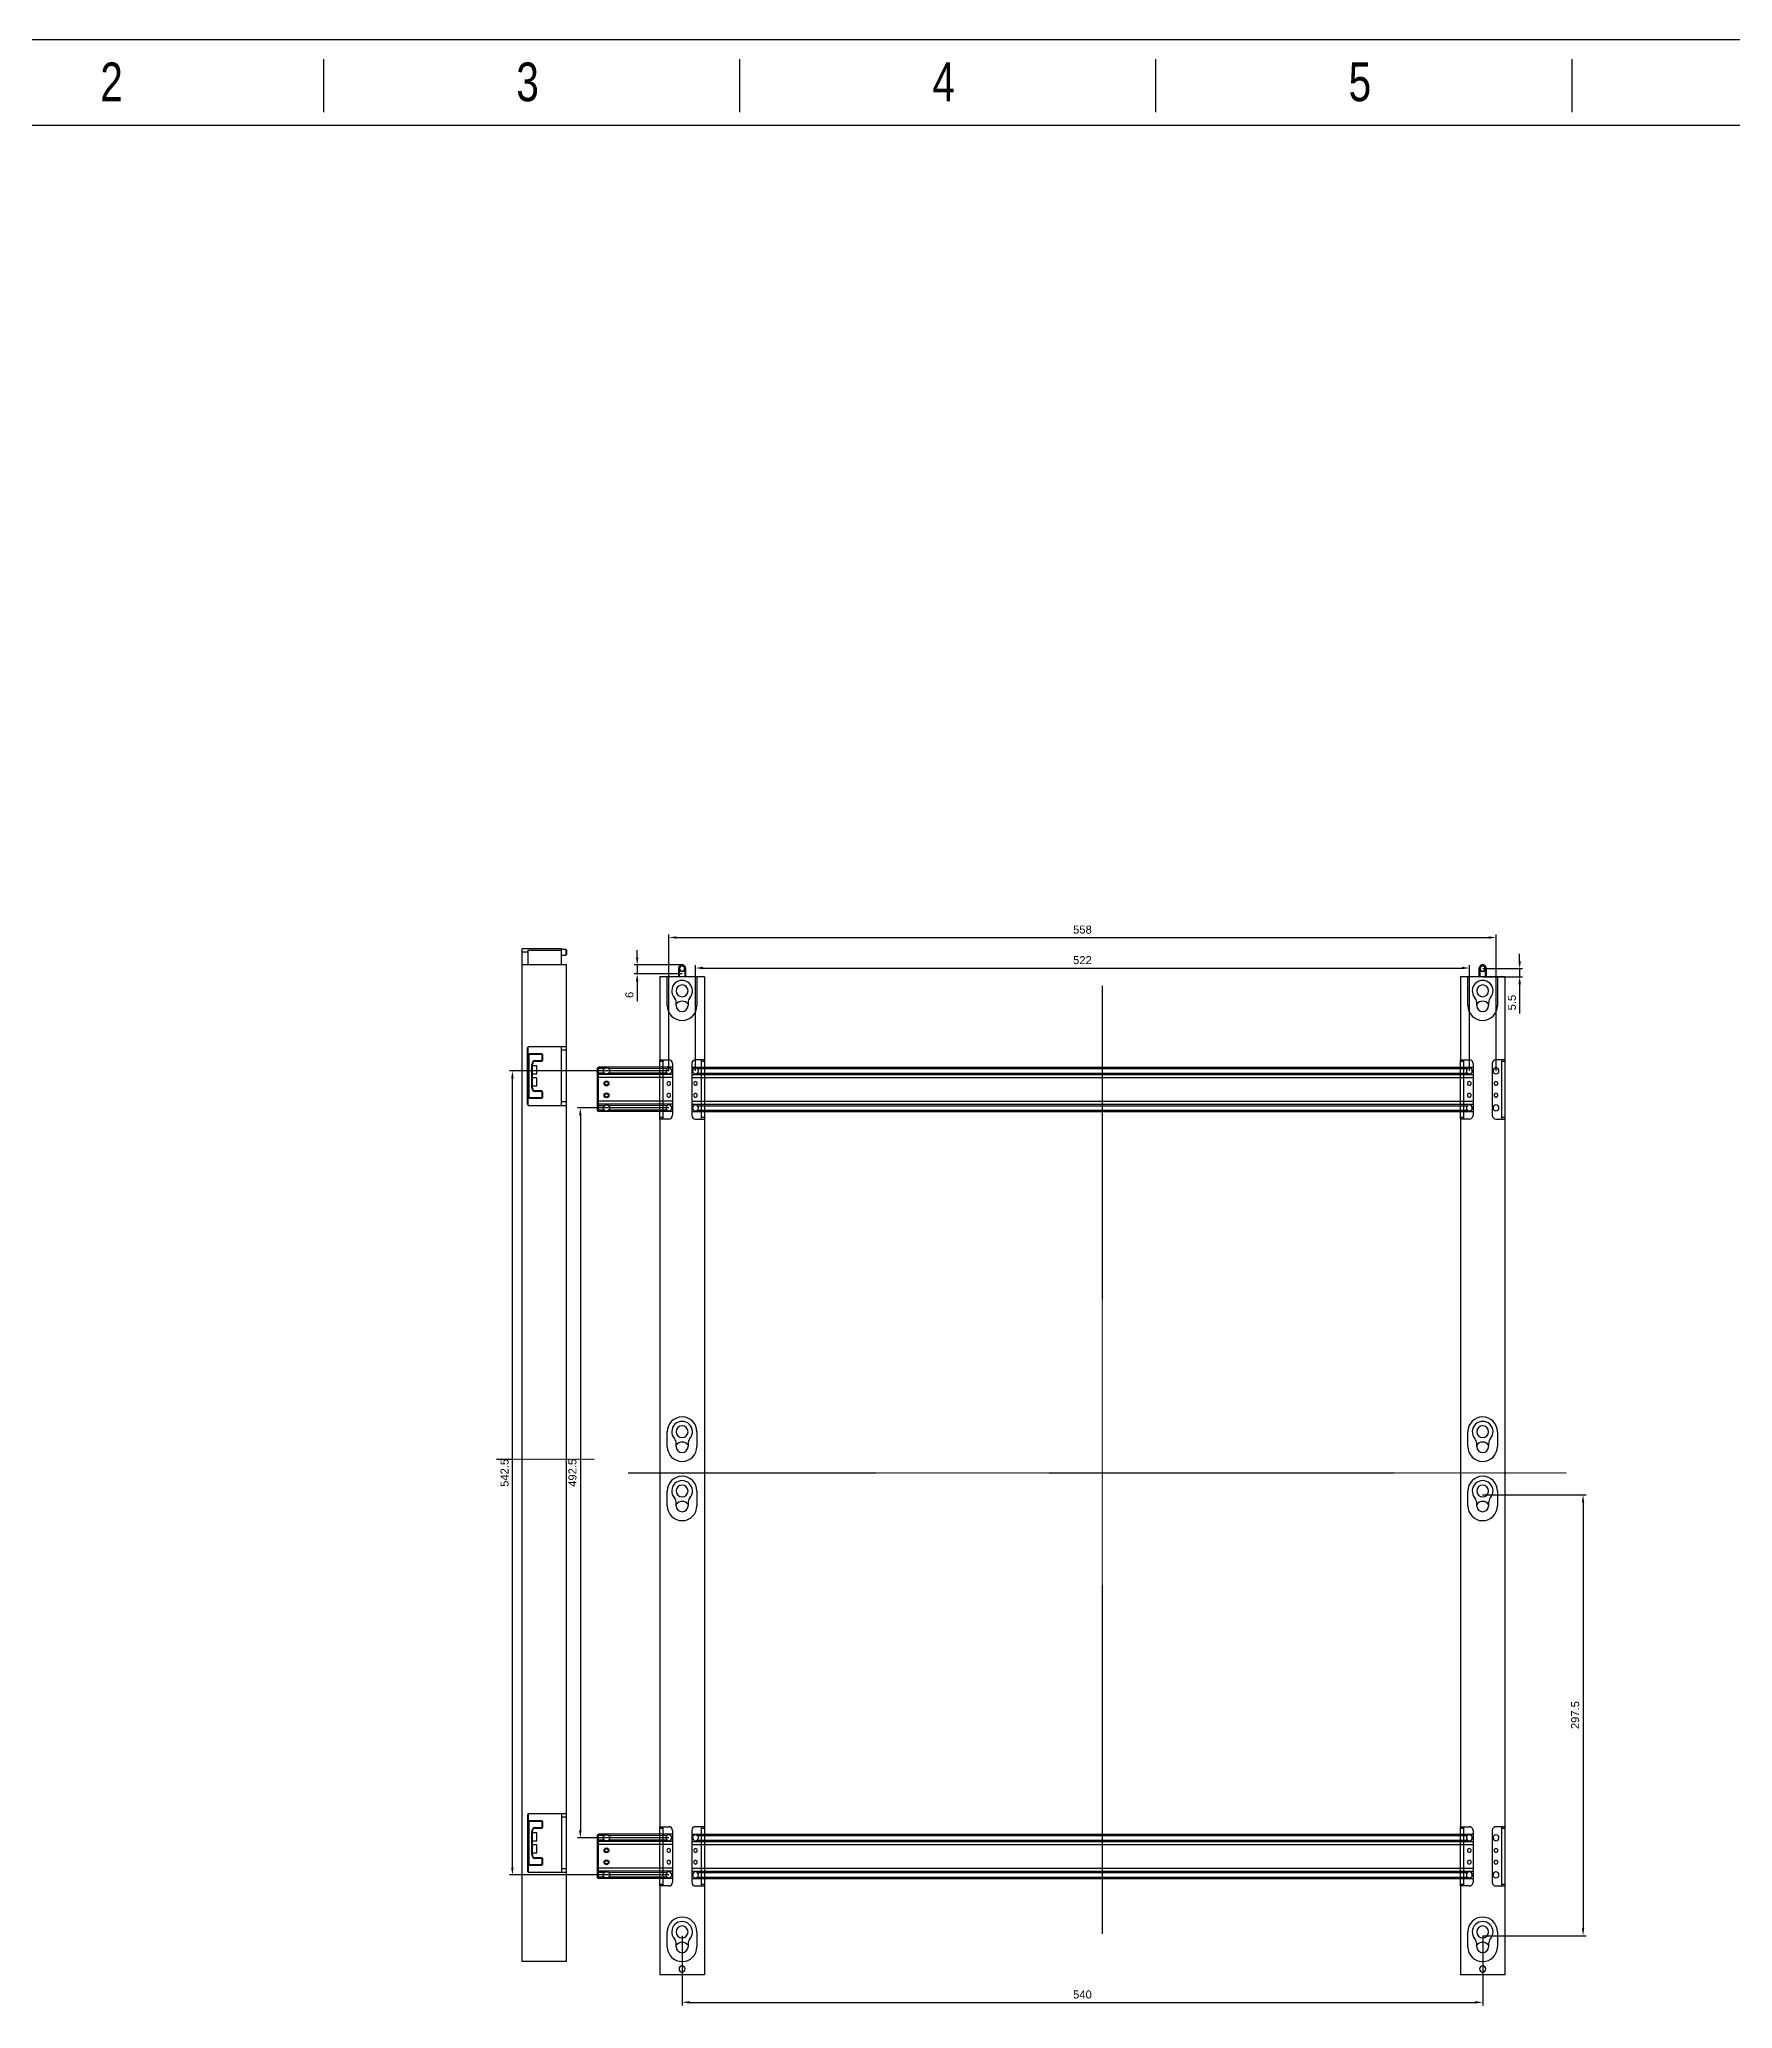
# Model space of a CAD drawing. Header units: millimetres. Extents: x 562 to 17351, y 2396 to 6995.
# Drawn here: x 4300 to 5442, y 3385 to 4714 of the extents above; entities that cross this region are included whole.
import ezdxf

# ---------------------------------------------------------------- set-up
doc = ezdxf.new("R2010")
doc.units = ezdxf.units.MM
doc.linetypes.add('CENTER', pattern=[0.6, 0.375, -0.075, 0.075, -0.075])
doc.layers.add('02___PRT_ALL_AXES', color=7, linetype='Continuous')
doc.layers.add('center', color=1, linetype='CENTER')
doc.styles.add('CKSTANDARD', font='arial.ttf')
doc.styles.add('Roamns', font='romans.shx')
doc.styles.get("Standard").update_dxf_attribs({"font": 'arial.ttf'})
doc.dimstyles.new('DIMSTYLE_5-scale4', dxfattribs={"dimscale": 2, "dimtxt": 2.7, "dimasz": 2.5, "dimexe": 1, "dimexo": 0, "dimgap": 1.25, "dimtad": 1, "dimzin": 9, "dimdsep": 46, "dimtxsty": 'Standard', "dimcen": 0.09, "dimclrd": 6, "dimclre": 6, "dimclrt": 3, "dimadec": 1, "dimazin": 2, "dimtp": 0.15, "dimtm": 0.15, "dimtfac": 0.8, "dimtmove": 0, "dimatfit": 3, "dimfxl": 1, "dimtolj": 1, "dimarcsym": 0})

# ---------------------------------------------------------------- blocks, each defined once
blk = doc.blocks.new('standard template')
for p, q in [((6246, 30728), (6246, 30325)), ((9418, 30728), (9418, 30325)), ((12589, 30728), (12589, 30325)), ((15761, 30728), (15761, 30325))]:
    blk.add_line(p, q)
blk.add_lwpolyline([(37963, 4700), (-97, 4700), (-97, 30879), (37963, 30879)], close=True)
at = {"color": 7}
blk.add_lwpolyline([(456, 6674), (456, 5964), (456, 5254), (456, 30226), (37409, 30226), (37409, 5254)], dxfattribs=at)
at = {"style": 'CKSTANDARD', "width": 0.75}
for s, p in [('2', (4545, 30408)), ('3', (7716, 30408)), ('4', (10888, 30408)), ('5', (14060, 30408))]:
    blk.add_text(s, height=295, dxfattribs=at).set_placement(p)
at = {"style": 'Roamns'}
for tag, p in [('PAGE_NAME', (27466, 7594)), ('PROJECT_NAME', (27466, 6884)), ('DRAWN_NAME', (27466, 6174)), ('VERSION', (34241, 6174)), ('SELECT_DATA', (27466, 5464)), ('PAGE_NUMBER', (34241, 5464))]:
    blk.add_attdef(tag, p, '', height=285, dxfattribs=at)
blk = doc.blocks.new('*D116')
at = {"color": 6, "lineweight": -2, "transparency": 16777216}
for p, q in [((4733.7, 3434), (4733.7, 3387)), ((5273.7, 3434), (5273.7, 3387)), ((4738.7, 3389), (5268.7, 3389))]:
    blk.add_line(p, q, dxfattribs=at)
at = {"color": 6, "transparency": 16777216}
for points in [[(4738.7, 3389.9), (4738.7, 3388.2), (4733.7, 3389)], [(5268.7, 3389.9), (5268.7, 3388.2), (5273.7, 3389)]]:
    blk.add_solid(points, dxfattribs=at)
at = {"layer": 'Defpoints', "color": 0, "transparency": 16777216}
for p in [(4733.7, 3434), (5273.7, 3434), (5273.7, 3389)]:
    blk.add_point(p, dxfattribs=at)
at = {"color": 3, "transparency": 16777216, "insert": (5003.7, 3394.3), "char_height": 5.4, "attachment_point": 5}
blk.add_mtext('\\A1;540', dxfattribs=at)
blk = doc.blocks.new('*D117')
at = {"color": 6, "lineweight": -2, "transparency": 16777216}
for p, q in [((4742.7, 4017.5), (4742.7, 4088.9)), ((4747.7, 4086.9), (5259.7, 4086.9)), ((5264.7, 4017.5), (5264.7, 4088.9))]:
    blk.add_line(p, q, dxfattribs=at)
at = {"color": 6, "transparency": 16777216}
for points in [[(4747.7, 4087.8), (4747.7, 4086.1), (4742.7, 4086.9)], [(5259.7, 4087.8), (5259.7, 4086.1), (5264.7, 4086.9)]]:
    blk.add_solid(points, dxfattribs=at)
at = {"layer": 'Defpoints', "color": 0, "transparency": 16777216}
for p in [(5264.7, 4086.9), (4742.7, 4017.5), (5264.7, 4017.5)]:
    blk.add_point(p, dxfattribs=at)
at = {"color": 3, "transparency": 16777216, "insert": (5003.7, 4092.2), "char_height": 5.4, "attachment_point": 5}
blk.add_mtext('\\A1;522', dxfattribs=at)
blk = doc.blocks.new('*D118')
at = {"color": 6, "lineweight": -2, "transparency": 16777216}
for p, q in [((4724.7, 4017.5), (4724.7, 4109.5)), ((4729.7, 4107.5), (5277.7, 4107.5)), ((5282.7, 4017.5), (5282.7, 4109.5))]:
    blk.add_line(p, q, dxfattribs=at)
at = {"color": 6, "transparency": 16777216}
for points in [[(4729.7, 4108.3), (4729.7, 4106.7), (4724.7, 4107.5)], [(5277.7, 4108.3), (5277.7, 4106.7), (5282.7, 4107.5)]]:
    blk.add_solid(points, dxfattribs=at)
at = {"layer": 'Defpoints', "color": 0, "transparency": 16777216}
for p in [(5282.7, 4107.5), (4724.7, 4017.5), (5282.7, 4017.5)]:
    blk.add_point(p, dxfattribs=at)
at = {"color": 3, "transparency": 16777216, "insert": (5003.7, 4112.8), "char_height": 5.4, "attachment_point": 5}
blk.add_mtext('\\A1;558', dxfattribs=at)
blk = doc.blocks.new('*D119')
at = {"color": 6, "lineweight": -2, "transparency": 16777216}
for p, q in [((4724.7, 3992.5), (4663, 3992.5)), ((4665, 3987.5), (4665, 3505)), ((4724.7, 3500), (4663, 3500))]:
    blk.add_line(p, q, dxfattribs=at)
at = {"color": 6, "transparency": 16777216}
for points in [[(4664.1, 3987.5), (4665.8, 3987.5), (4665, 3992.5)], [(4664.1, 3505), (4665.8, 3505), (4665, 3500)]]:
    blk.add_solid(points, dxfattribs=at)
at = {"layer": 'Defpoints', "color": 0, "transparency": 16777216}
for p in [(4724.7, 3992.5), (4665, 3500), (4724.7, 3500)]:
    blk.add_point(p, dxfattribs=at)
at = {"color": 3, "transparency": 16777216, "insert": (4659.7, 3746.3), "char_height": 5.4, "attachment_point": 5, "rotation": 90}
blk.add_mtext('\\A1;492.5', dxfattribs=at)
blk = doc.blocks.new('*D120')
at = {"color": 6, "lineweight": -2, "transparency": 16777216}
for p, q in [((4724.7, 4017.5), (4617.2, 4017.5)), ((4619.2, 3480), (4619.2, 4012.5)), ((4724.7, 3475), (4617.2, 3475))]:
    blk.add_line(p, q, dxfattribs=at)
at = {"color": 6, "transparency": 16777216}
for points in [[(4618.3, 4012.5), (4620, 4012.5), (4619.2, 4017.5)], [(4618.3, 3480), (4620, 3480), (4619.2, 3475)]]:
    blk.add_solid(points, dxfattribs=at)
at = {"layer": 'Defpoints', "color": 0, "transparency": 16777216}
for p in [(4619.2, 4017.5), (4724.7, 4017.5), (4724.7, 3475)]:
    blk.add_point(p, dxfattribs=at)
at = {"color": 3, "transparency": 16777216, "insert": (4613.9, 3746.3), "char_height": 5.4, "attachment_point": 5, "rotation": 90}
blk.add_mtext('\\A1;542.5', dxfattribs=at)
blk = doc.blocks.new('*D121')
at = {"color": 6, "lineweight": -2, "transparency": 16777216}
for p, q in [((5273.6, 3731.5), (5343.4, 3731.5)), ((5341.4, 3726.5), (5341.4, 3439)), ((5273.7, 3434), (5343.4, 3434))]:
    blk.add_line(p, q, dxfattribs=at)
at = {"color": 6, "transparency": 16777216}
for points in [[(5340.6, 3726.5), (5342.2, 3726.5), (5341.4, 3731.5)], [(5340.6, 3439), (5342.2, 3439), (5341.4, 3434)]]:
    blk.add_solid(points, dxfattribs=at)
at = {"layer": 'Defpoints', "color": 0, "transparency": 16777216}
for p in [(5273.6, 3731.5), (5273.7, 3434), (5341.4, 3434)]:
    blk.add_point(p, dxfattribs=at)
at = {"color": 3, "transparency": 16777216, "insert": (5336.1, 3582.8), "char_height": 5.4, "attachment_point": 5, "rotation": 90}
blk.add_mtext('\\A1;297.5', dxfattribs=at)
blk = doc.blocks.new('*D122')
at = {"color": 6, "lineweight": -2, "transparency": 16777216}
for p, q in [((5298.6, 4091.5), (5298.6, 4096.5)), ((5273.7, 4086.5), (5300.6, 4086.5)), ((5273.7, 4081), (5300.6, 4081)), ((5298.6, 4086.5), (5298.6, 4081)), ((5298.6, 4076), (5298.6, 4056.2))]:
    blk.add_line(p, q, dxfattribs=at)
at = {"color": 6, "transparency": 16777216}
for points in [[(5297.8, 4091.5), (5299.5, 4091.5), (5298.6, 4086.5)], [(5297.8, 4076), (5299.5, 4076), (5298.6, 4081)]]:
    blk.add_solid(points, dxfattribs=at)
at = {"layer": 'Defpoints', "color": 0, "transparency": 16777216}
for p in [(5273.7, 4086.5), (5273.7, 4081), (5298.6, 4081)]:
    blk.add_point(p, dxfattribs=at)
at = {"color": 3, "transparency": 16777216, "insert": (5293.4, 4063.6), "char_height": 5.4, "attachment_point": 5, "rotation": 90}
blk.add_mtext('\\A1;5.5', dxfattribs=at)
blk = doc.blocks.new('*D123')
at = {"color": 6, "lineweight": -2, "transparency": 16777216}
for p, q in [((4703.3, 4094), (4703.3, 4099)), ((4733.7, 4089), (4701.3, 4089)), ((4733.7, 4083), (4701.3, 4083)), ((4703.3, 4089), (4703.3, 4083)), ((4703.3, 4078), (4703.3, 4064.5))]:
    blk.add_line(p, q, dxfattribs=at)
at = {"color": 6, "transparency": 16777216}
for points in [[(4702.5, 4094), (4704.2, 4094), (4703.3, 4089)], [(4702.5, 4078), (4704.2, 4078), (4703.3, 4083)]]:
    blk.add_solid(points, dxfattribs=at)
at = {"layer": 'Defpoints', "color": 0, "transparency": 16777216}
for p in [(4703.3, 4083), (4733.7, 4089), (4733.7, 4083)]:
    blk.add_point(p, dxfattribs=at)
at = {"color": 3, "transparency": 16777216, "insert": (4698.1, 4068.8), "char_height": 5.4, "attachment_point": 5, "rotation": 90}
blk.add_mtext('\\A1;6', dxfattribs=at)

msp = doc.modelspace()

# ---------------------------------------------------------------- linework, layer by layer
at = {"linetype": 'Continuous'}
for p, q in [((4625.6978, 3416.5382), (4625.6978, 4100.0382)), ((4625.6978, 4100.0382), (4651.9978, 4100.0382)), ((4629.6978, 4097.5382), (4625.6978, 4097.5382)), ((4629.6978, 4089.0382), (4629.6978, 4099.0382)), ((4655.1978, 4099.5382), (4655.1978, 4095.5382)), ((4655.6978, 4099.0382), (4655.1978, 4099.5382)), ((4655.6978, 4096.0382), (4655.1978, 4095.5382)), ((4655.6978, 4099.0368), (4655.6978, 4096.0396)), ((4655.6978, 4089.0382), (4625.6978, 4089.0382)), ((4655.6978, 3416.5382), (4655.6978, 4089.0382)), ((4629.3978, 3995.0382), (4629.3978, 4033.0382)), ((4629.6978, 3994.3241), (4629.6978, 4033.7524)), ((4629.6978, 4028.5382), (4629.8317, 4028.5382)), ((4630.1978, 4028.0382), (4629.6978, 4028.0382)), ((4630.1978, 4028.0382), (4630.1978, 4000.0382)), ((4630.3978, 4034.0382), (4655.6978, 4034.0382)), ((4630.6978, 4028.5382), (4630.6978, 4029.0382)), ((4638.6978, 4029.0382), (4630.6978, 4029.0382)), ((4638.6978, 4028.5382), (4630.6978, 4028.5382)), ((4638.6978, 4028.5382), (4638.6978, 4029.0382)), ((4639.1978, 4025.0382), (4639.1978, 4028.0382)), ((4639.1978, 4028.0382), (4639.6978, 4028.0382)), ((4639.6978, 4025.0382), (4639.6978, 4028.0382)), ((4652.1978, 3994.0382), (4652.1978, 4034.0382)), ((4655.6978, 4031.5382), (4652.1978, 4031.5382)), ((4632.1978, 4006.0382), (4632.1978, 4022.0382)), ((4632.1978, 4022.0382), (4632.6978, 4022.0382)), ((4632.6978, 4006.0382), (4632.6978, 4022.0382)), ((4634.6978, 4024.5382), (4634.6978, 4024.0382)), ((4634.6978, 4024.5382), (4638.6978, 4024.5382)), ((4634.6978, 4024.0382), (4638.6978, 4024.0382)), ((4638.6978, 4024.5382), (4638.6978, 4024.0382)), ((4639.1978, 4025.0382), (4639.6978, 4025.0382)), ((4676.6576, 4019.5382), (4677.1576, 4020.0382)), ((4676.6576, 3990.5382), (4676.6576, 4019.5382)), ((4681.1879, 4019.0382), (4676.6576, 4019.0382)), ((4681.1879, 4016.0382), (4676.6576, 4016.0382)), ((4676.6576, 4015.5382), (4677.1576, 4015.0382)), ((4677.1576, 3990.0382), (4677.1576, 4020.0382)), ((4727.1576, 4020.0382), (4677.1576, 4020.0382)), ((4727.1576, 4015.0382), (4677.1576, 4015.0382)), ((4727.1576, 4013.0382), (4677.1576, 4013.0382)), ((4740.1576, 4020.0382), (5267.1576, 4020.0382)), ((4740.1576, 4015.0382), (5267.1576, 4015.0382)), ((4740.1576, 4013.0382), (5267.1576, 4013.0382)), ((4630.1978, 4000.0382), (4629.6978, 4000.0382)), ((4629.6978, 3999.5382), (4629.8317, 3999.5382)), ((4630.6978, 3999.5382), (4630.6978, 3999.0382)), ((4630.6978, 3999.5382), (4638.6978, 3999.5382)), ((4632.1978, 4006.0382), (4632.6978, 4006.0382)), ((4634.6978, 4003.5382), (4634.6978, 4004.0382)), ((4638.6978, 4004.0382), (4634.6978, 4004.0382)), ((4638.6978, 4003.5382), (4634.6978, 4003.5382)), ((4638.6978, 4003.5382), (4638.6978, 4004.0382)), ((4638.6978, 3999.5382), (4638.6978, 3999.0382)), ((4639.1978, 4000.0382), (4639.1978, 4003.0382)), ((4639.1978, 4003.0382), (4639.6978, 4003.0382)), ((4639.1978, 4000.0382), (4639.6978, 4000.0382)), ((4639.6978, 4000.0382), (4639.6978, 4003.0382)), ((4655.6978, 3994.0382), (4630.3978, 3994.0382)), ((4630.6978, 3999.0382), (4638.6978, 3999.0382)), ((4655.6978, 3996.5382), (4652.1978, 3996.5382)), ((4676.6576, 3994.5382), (4677.1576, 3995.0382)), ((4681.1879, 3994.0382), (4676.6576, 3994.0382)), ((4681.1879, 3991.0382), (4676.6576, 3991.0382)), ((4676.6576, 3990.5382), (4677.1576, 3990.0382)), ((4727.1576, 3997.0382), (4677.1576, 3997.0382)), ((4727.1576, 3995.0382), (4677.1576, 3995.0382)), ((4727.1576, 3990.0382), (4677.1576, 3990.0382)), ((4740.1576, 3997.0382), (5267.1576, 3997.0382)), ((4740.1576, 3995.0382), (5267.1576, 3995.0382)), ((4740.1576, 3990.0382), (5267.1576, 3990.0382)), ((4629.3978, 3515.5382), (4629.3978, 3477.5382)), ((4629.6978, 3516.2524), (4629.6978, 3476.8241)), ((4629.6978, 3511.0382), (4629.8317, 3511.0382)), ((4630.1978, 3510.5382), (4629.6978, 3510.5382)), ((4630.1978, 3510.5382), (4630.1978, 3482.5382)), ((4630.3978, 3516.5382), (4655.6978, 3516.5382)), ((4638.6978, 3511.5382), (4630.6978, 3511.5382)), ((4630.6978, 3511.0382), (4630.6978, 3511.5382)), ((4638.6978, 3511.0382), (4630.6978, 3511.0382)), ((4638.6978, 3511.0382), (4638.6978, 3511.5382)), ((4639.1978, 3510.5382), (4639.6978, 3510.5382)), ((4639.1978, 3507.5382), (4639.1978, 3510.5382)), ((4639.6978, 3507.5382), (4639.6978, 3510.5382)), ((4652.1978, 3516.5382), (4652.1978, 3476.5382)), ((4655.6978, 3514.0382), (4652.1978, 3514.0382)), ((4632.1978, 3504.5382), (4632.6978, 3504.5382)), ((4632.1978, 3488.5382), (4632.1978, 3504.5382)), ((4632.6978, 3488.5382), (4632.6978, 3504.5382)), ((4634.6978, 3507.0382), (4638.6978, 3507.0382)), ((4634.6978, 3507.0382), (4634.6978, 3506.5382)), ((4634.6978, 3506.5382), (4638.6978, 3506.5382)), ((4638.6978, 3507.0382), (4638.6978, 3506.5382)), ((4639.1978, 3507.5382), (4639.6978, 3507.5382)), ((4676.6576, 3502.0382), (4677.1576, 3502.5382)), ((4676.6576, 3473.0382), (4676.6576, 3502.0382)), ((4681.1879, 3501.5382), (4676.6576, 3501.5382)), ((4681.1879, 3498.5382), (4676.6576, 3498.5382)), ((4676.6576, 3498.0382), (4677.1576, 3497.5382)), ((4677.1576, 3472.5382), (4677.1576, 3502.5382)), ((4727.1576, 3502.5382), (4677.1576, 3502.5382)), ((4727.1576, 3497.5382), (4677.1576, 3497.5382)), ((4727.1576, 3495.5382), (4677.1576, 3495.5382)), ((4740.1576, 3502.5382), (5267.1576, 3502.5382)), ((4740.1576, 3497.5382), (5267.1576, 3497.5382)), ((4740.1576, 3495.5382), (5267.1576, 3495.5382)), ((4630.1978, 3482.5382), (4629.6978, 3482.5382)), ((4629.6978, 3482.0382), (4629.8317, 3482.0382)), ((4630.6978, 3482.0382), (4638.6978, 3482.0382)), ((4630.6978, 3482.0382), (4630.6978, 3481.5382)), ((4630.6978, 3481.5382), (4638.6978, 3481.5382)), ((4632.1978, 3488.5382), (4632.6978, 3488.5382)), ((4638.6978, 3486.5382), (4634.6978, 3486.5382)), ((4634.6978, 3486.0382), (4634.6978, 3486.5382)), ((4638.6978, 3486.0382), (4634.6978, 3486.0382)), ((4638.6978, 3486.0382), (4638.6978, 3486.5382)), ((4638.6978, 3482.0382), (4638.6978, 3481.5382)), ((4639.1978, 3485.5382), (4639.6978, 3485.5382)), ((4639.1978, 3482.5382), (4639.1978, 3485.5382)), ((4639.1978, 3482.5382), (4639.6978, 3482.5382)), ((4639.6978, 3482.5382), (4639.6978, 3485.5382)), ((4655.6978, 3476.5382), (4630.3978, 3476.5382)), ((4655.6978, 3479.0382), (4652.1978, 3479.0382)), ((4676.6576, 3477.0382), (4677.1576, 3477.5382)), ((4681.1879, 3476.5382), (4676.6576, 3476.5382)), ((4681.1879, 3473.5382), (4676.6576, 3473.5382)), ((4676.6576, 3473.0382), (4677.1576, 3472.5382)), ((4727.1576, 3479.5382), (4677.1576, 3479.5382)), ((4727.1576, 3477.5382), (4677.1576, 3477.5382)), ((4727.1576, 3472.5382), (4677.1576, 3472.5382)), ((4740.1576, 3479.5382), (5267.1576, 3479.5382)), ((4740.1576, 3477.5382), (5267.1576, 3477.5382)), ((4740.1576, 3472.5382), (5267.1576, 3472.5382)), ((4655.6978, 3416.5382), (4625.6978, 3416.5382))]:
    msp.add_line(p, q, dxfattribs=at)
at = {"linetype": 'Continuous', "lineweight": 25}
for p, q in [((4723.6576, 4081.0382), (4718.6576, 4081.0382)), ((4718.6576, 4081.0382), (4718.6576, 4025.0382)), ((4723.6576, 4061.5382), (4723.6576, 4081.0382)), ((4743.6576, 4081.0382), (4723.6576, 4081.0382)), ((4731.1576, 4086.5382), (4731.1576, 4081.0382)), ((4731.6576, 4088.0382), (4731.6576, 4086.5382)), ((4731.9576, 4086.5382), (4731.6576, 4086.5382)), ((4731.6576, 4086.5382), (4731.6576, 4081.0382)), ((4735.3576, 4086.5382), (4735.6576, 4086.5382)), ((4735.6576, 4086.5382), (4735.6576, 4088.0382)), ((4735.6576, 4081.0382), (4735.6576, 4086.5382)), ((4736.1576, 4081.0382), (4736.1576, 4086.5382)), ((4743.6576, 4081.0382), (4743.6576, 4061.5382)), ((4748.6576, 4081.0382), (4743.6576, 4081.0382)), ((4748.6576, 4081.0382), (4748.6576, 4025.0382)), ((5263.6576, 4081.0382), (5258.6576, 4081.0382)), ((5258.6576, 4081.0382), (5258.6576, 4025.0382)), ((5263.6576, 4061.5382), (5263.6576, 4081.0382)), ((5283.6576, 4081.0382), (5263.6576, 4081.0382)), ((5271.1576, 4086.5382), (5271.1576, 4081.0382)), ((5271.6576, 4088.0382), (5271.6576, 4086.5382)), ((5271.9576, 4086.5382), (5271.6576, 4086.5382)), ((5271.6576, 4086.5382), (5271.6576, 4081.0382)), ((5275.3576, 4086.5382), (5275.6576, 4086.5382)), ((5275.6576, 4086.5382), (5275.6576, 4088.0382)), ((5275.6576, 4081.0382), (5275.6576, 4086.5382)), ((5276.1576, 4081.0382), (5276.1576, 4086.5382)), ((5283.6576, 4081.0382), (5283.6576, 4061.5382)), ((5288.6576, 4081.0382), (5283.6576, 4081.0382)), ((5288.6576, 4081.0382), (5288.6576, 4025.0382)), ((4729.6576, 4061.5382), (4729.6576, 4063.601)), ((4737.6576, 4063.601), (4737.6576, 4061.5382)), ((5269.6576, 4061.5382), (5269.6576, 4063.601)), ((5277.6576, 4063.601), (5277.6576, 4061.5382)), ((4718.6576, 4025.0382), (4724.6576, 4025.0382)), ((4718.6576, 4024.0382), (4718.6576, 4025.0382)), ((4718.6576, 4024.0382), (4720.6576, 4024.0382)), ((4718.6576, 3986.0382), (4718.6576, 4024.0382)), ((4720.6576, 4025.0382), (4720.6576, 4024.7524)), ((4720.6576, 4024.7524), (4720.6576, 3985.3241)), ((4727.1576, 4022.5382), (4727.1576, 3987.5382)), ((4740.1576, 4022.5382), (4740.1576, 3987.5382)), ((4748.6576, 4025.0382), (4742.6576, 4025.0382)), ((4746.6576, 4024.7524), (4746.6576, 4025.0382)), ((4746.6576, 3985.3241), (4746.6576, 4024.7524)), ((4746.6576, 4024.0382), (4748.6576, 4024.0382)), ((4748.6576, 4025.0382), (4748.6576, 4024.0382)), ((4748.6576, 4024.0382), (4748.6576, 3986.0382)), ((5258.6576, 4025.0382), (5264.6576, 4025.0382)), ((5258.6576, 4024.0382), (5258.6576, 4025.0382)), ((5258.6576, 4024.0382), (5260.6576, 4024.0382)), ((5258.6576, 3986.0382), (5258.6576, 4024.0382)), ((5260.6576, 4025.0382), (5260.6576, 4024.7524)), ((5260.6576, 4024.7524), (5260.6576, 3985.3241)), ((5267.1576, 4022.5382), (5267.1576, 3987.5382)), ((5280.1576, 4022.5382), (5280.1576, 3987.5382)), ((5288.6576, 4025.0382), (5282.6576, 4025.0382)), ((5286.6576, 4024.7524), (5286.6576, 4025.0382)), ((5286.6576, 3985.3241), (5286.6576, 4024.7524)), ((5286.6576, 4024.0382), (5288.6576, 4024.0382)), ((5288.6576, 4025.0382), (5288.6576, 4024.0382)), ((5288.6576, 4024.0382), (5288.6576, 3986.0382)), ((4720.6576, 3986.0382), (4718.6576, 3986.0382)), ((4718.6576, 3985.0382), (4718.6576, 3986.0382)), ((4718.6576, 3985.0382), (4718.6576, 3507.5382)), ((4724.6576, 3985.0382), (4718.6576, 3985.0382)), ((4720.6576, 3985.3241), (4720.6576, 3985.0382)), ((4742.6576, 3985.0382), (4748.6576, 3985.0382)), ((4748.6576, 3986.0382), (4746.6576, 3986.0382)), ((4746.6576, 3985.0382), (4746.6576, 3985.3241)), ((4748.6576, 3986.0382), (4748.6576, 3985.0382)), ((4748.6576, 3985.0382), (4748.6576, 3507.5382)), ((5260.6576, 3986.0382), (5258.6576, 3986.0382)), ((5258.6576, 3985.0382), (5258.6576, 3986.0382)), ((5258.6576, 3985.0382), (5258.6576, 3507.5382)), ((5264.6576, 3985.0382), (5258.6576, 3985.0382)), ((5260.6576, 3985.3241), (5260.6576, 3985.0382)), ((5282.6576, 3985.0382), (5288.6576, 3985.0382)), ((5288.6576, 3986.0382), (5286.6576, 3986.0382)), ((5286.6576, 3985.0382), (5286.6576, 3985.3241)), ((5288.6576, 3986.0382), (5288.6576, 3985.0382)), ((5288.6576, 3985.0382), (5288.6576, 3507.5382)), ((4723.6576, 3764.0382), (4723.6576, 3774.0382)), ((4743.6576, 3774.0382), (4743.6576, 3764.0382)), ((5263.6576, 3764.0382), (5263.6576, 3774.0382)), ((5283.6576, 3774.0382), (5283.6576, 3764.0382)), ((4729.6576, 3764.0382), (4729.6576, 3766.101)), ((4737.6576, 3766.101), (4737.6576, 3764.0382)), ((5269.6576, 3764.0382), (5269.6576, 3766.101)), ((5277.6576, 3766.101), (5277.6576, 3764.0382)), ((4723.6576, 3724.0382), (4723.6576, 3734.0382)), ((4743.6576, 3734.0382), (4743.6576, 3724.0382)), ((5263.6576, 3724.0382), (5263.6576, 3734.0382)), ((5283.6576, 3734.0382), (5283.6576, 3724.0382)), ((4729.6576, 3724.0382), (4729.6576, 3726.101)), ((4737.6576, 3726.101), (4737.6576, 3724.0382)), ((5269.6576, 3724.0382), (5269.6576, 3726.101)), ((5277.6576, 3726.101), (5277.6576, 3724.0382)), ((4718.6576, 3507.5382), (4724.6576, 3507.5382)), ((4718.6576, 3506.5382), (4718.6576, 3507.5382)), ((4718.6576, 3506.5382), (4720.6576, 3506.5382)), ((4718.6576, 3468.5382), (4718.6576, 3506.5382)), ((4720.6576, 3507.5382), (4720.6576, 3507.2524)), ((4720.6576, 3507.2524), (4720.6576, 3467.8241)), ((4727.1576, 3505.0382), (4727.1576, 3470.0382)), ((4740.1576, 3505.0382), (4740.1576, 3470.0382)), ((4748.6576, 3507.5382), (4742.6576, 3507.5382)), ((4746.6576, 3507.2524), (4746.6576, 3507.5382)), ((4746.6576, 3467.8241), (4746.6576, 3507.2524)), ((4746.6576, 3506.5382), (4748.6576, 3506.5382)), ((4748.6576, 3507.5382), (4748.6576, 3506.5382)), ((4748.6576, 3506.5382), (4748.6576, 3468.5382)), ((5258.6576, 3507.5382), (5264.6576, 3507.5382)), ((5258.6576, 3506.5382), (5258.6576, 3507.5382)), ((5258.6576, 3506.5382), (5260.6576, 3506.5382)), ((5258.6576, 3468.5382), (5258.6576, 3506.5382)), ((5260.6576, 3507.5382), (5260.6576, 3507.2524)), ((5260.6576, 3507.2524), (5260.6576, 3467.8241)), ((5267.1576, 3505.0382), (5267.1576, 3470.0382)), ((5280.1576, 3505.0382), (5280.1576, 3470.0382)), ((5288.6576, 3507.5382), (5282.6576, 3507.5382)), ((5286.6576, 3507.2524), (5286.6576, 3507.5382)), ((5286.6576, 3467.8241), (5286.6576, 3507.2524)), ((5286.6576, 3506.5382), (5288.6576, 3506.5382)), ((5288.6576, 3507.5382), (5288.6576, 3506.5382)), ((5288.6576, 3506.5382), (5288.6576, 3468.5382)), ((4720.6576, 3468.5382), (4718.6576, 3468.5382)), ((4718.6576, 3467.5382), (4718.6576, 3468.5382)), ((4748.6576, 3468.5382), (4746.6576, 3468.5382)), ((4748.6576, 3468.5382), (4748.6576, 3467.5382)), ((5260.6576, 3468.5382), (5258.6576, 3468.5382)), ((5258.6576, 3467.5382), (5258.6576, 3468.5382)), ((5288.6576, 3468.5382), (5286.6576, 3468.5382)), ((5288.6576, 3468.5382), (5288.6576, 3467.5382)), ((4718.6576, 3467.5382), (4718.6576, 3407.5382)), ((4724.6576, 3467.5382), (4718.6576, 3467.5382)), ((4720.6576, 3467.8241), (4720.6576, 3467.5382)), ((4742.6576, 3467.5382), (4748.6576, 3467.5382)), ((4746.6576, 3467.5382), (4746.6576, 3467.8241)), ((4748.6576, 3467.5382), (4748.6576, 3407.5382)), ((5258.6576, 3467.5382), (5258.6576, 3407.5382)), ((5264.6576, 3467.5382), (5258.6576, 3467.5382)), ((5260.6576, 3467.8241), (5260.6576, 3467.5382)), ((5282.6576, 3467.5382), (5288.6576, 3467.5382)), ((5286.6576, 3467.5382), (5286.6576, 3467.8241)), ((5288.6576, 3467.5382), (5288.6576, 3407.5382)), ((4723.6576, 3426.5382), (4723.6576, 3436.5382)), ((4729.6576, 3426.5382), (4729.6576, 3428.601)), ((4737.6576, 3428.601), (4737.6576, 3426.5382)), ((4743.6576, 3436.5382), (4743.6576, 3426.5382)), ((5263.6576, 3426.5382), (5263.6576, 3436.5382)), ((5269.6576, 3426.5382), (5269.6576, 3428.601)), ((5277.6576, 3428.601), (5277.6576, 3426.5382)), ((5283.6576, 3436.5382), (5283.6576, 3426.5382)), ((4748.6576, 3407.5382), (4718.6576, 3407.5382)), ((5288.6576, 3407.5382), (5258.6576, 3407.5382))]:
    msp.add_line(p, q, dxfattribs=at)
at = {"linetype": 'Continuous'}
for centre, radius in [((4682.6576, 4009.0382), 1.65), ((4682.6576, 4001.0382), 1.65), ((4682.6576, 4009.0382), 1.15), ((4682.6576, 4001.0382), 1.15), ((4682.6576, 3491.5382), 1.65), ((4682.6576, 3483.5382), 1.65), ((4682.6576, 3491.5382), 1.15), ((4682.6576, 3483.5382), 1.15)]:
    msp.add_circle(centre, radius, dxfattribs=at)
at = {"linetype": 'Continuous', "lineweight": 25}
for centre, radius, start, end in [((4733.6576, 4086.5382), 2.5, 143.1301024, 180), ((4733.6576, 4086.5382), 2.5, 36.8698976, 143.1301024), ((4733.6576, 4086.5382), 2, 0, 180), ((4733.6576, 4086.5382), 2, 180, 0), ((4733.6576, 4086.5382), 1.7, 0, 180), ((4733.6576, 4086.5382), 1.7, 180, 0), ((4733.6576, 4086.5382), 2.5, 0, 36.8698976), ((5273.6576, 4086.5382), 2.5, 143.1301024, 180), ((5273.6576, 4086.5382), 2.5, 36.8698976, 143.1301024), ((5273.6576, 4086.5382), 2, 0, 180), ((5273.6576, 4086.5382), 2, 180, 0), ((5273.6576, 4086.5382), 1.7, 0, 180), ((5273.6576, 4086.5382), 1.7, 180, 0), ((5273.6576, 4086.5382), 2.5, 0, 36.8698976), ((4733.6576, 4071.5382), 7, 318.5903779, 221.4096221), ((4724.6576, 4063.601), 5, 0, 41.4096221), ((4733.6576, 4071.5382), 4, 0, 180), ((4733.6576, 4071.5382), 4, 180, 0), ((4742.6576, 4063.601), 5, 138.5903779, 180), ((5273.6576, 4071.5382), 7, 318.5903779, 221.4096221), ((5264.6576, 4063.601), 5, 0, 41.4096221), ((5273.6576, 4071.5382), 4, 0, 180), ((5273.6576, 4071.5382), 4, 180, 0), ((5282.6576, 4063.601), 5, 138.5903779, 180), ((4733.6576, 4061.5382), 10, 180, 0), ((4733.6576, 4059.5382), 5, 36.8698976, 143.1301024), ((4733.6576, 4061.5382), 4, 180, 0), ((5273.6576, 4061.5382), 10, 180, 0), ((5273.6576, 4059.5382), 5, 36.8698976, 143.1301024), ((5273.6576, 4061.5382), 4, 180, 0), ((4724.6576, 4017.5382), 2, 0, 180), ((4724.6576, 4017.5382), 2, 180, 0), ((4724.6576, 4022.5382), 2.5, 0, 90), ((4742.6576, 4022.5382), 2.5, 90, 180), ((4742.6576, 4017.5382), 2, 0, 180), ((4742.6576, 4017.5382), 2, 180, 0), ((5264.6576, 4017.5382), 2, 0, 180), ((5264.6576, 4017.5382), 2, 180, 0), ((5264.6576, 4022.5382), 2.5, 0, 90), ((5282.6576, 4022.5382), 2.5, 90, 180), ((5282.6576, 4017.5382), 2, 0, 180), ((5282.6576, 4017.5382), 2, 180, 0), ((4724.6576, 4009.0382), 1.25, 0, 180), ((4724.6576, 4009.0382), 1.25, 180, 0), ((4724.6576, 4001.0382), 1.25, 0, 180), ((4724.6576, 4001.0382), 1.25, 180, 0), ((4742.6576, 4009.0382), 1.25, 0, 180), ((4742.6576, 4009.0382), 1.25, 180, 0), ((4742.6576, 4001.0382), 1.25, 0, 180), ((4742.6576, 4001.0382), 1.25, 180, 0), ((5264.6576, 4009.0382), 1.25, 0, 180), ((5264.6576, 4009.0382), 1.25, 180, 0), ((5264.6576, 4001.0382), 1.25, 0, 180), ((5264.6576, 4001.0382), 1.25, 180, 0), ((5282.6576, 4009.0382), 1.25, 0, 180), ((5282.6576, 4009.0382), 1.25, 180, 0), ((5282.6576, 4001.0382), 1.25, 0, 180), ((5282.6576, 4001.0382), 1.25, 180, 0), ((4724.6576, 3992.5382), 2, 0, 180), ((4724.6576, 3992.5382), 2, 180, 0), ((4724.6576, 3987.5382), 2.5, 270, 0), ((4742.6576, 3987.5382), 2.5, 180, 270), ((4742.6576, 3992.5382), 2, 0, 180), ((4742.6576, 3992.5382), 2, 180, 0), ((5264.6576, 3992.5382), 2, 0, 180), ((5264.6576, 3992.5382), 2, 180, 0), ((5264.6576, 3987.5382), 2.5, 270, 0), ((5282.6576, 3987.5382), 2.5, 180, 270), ((5282.6576, 3992.5382), 2, 0, 180), ((5282.6576, 3992.5382), 2, 180, 0), ((4733.6576, 3774.0382), 10, 0, 180), ((4733.6576, 3774.0382), 7, 318.5903779, 221.4096221), ((4733.6576, 3774.0382), 4, 0, 180), ((4733.6576, 3774.0382), 4, 180, 0), ((5273.6576, 3774.0382), 10, 0, 180), ((5273.6576, 3774.0382), 7, 318.5903779, 221.4096221), ((5273.6576, 3774.0382), 4, 0, 180), ((5273.6576, 3774.0382), 4, 180, 0), ((4733.6576, 3764.0382), 10, 180, 0), ((4724.6576, 3766.101), 5, 0, 41.4096221), ((4733.6576, 3762.0382), 5, 36.8698976, 143.1301024), ((4733.6576, 3764.0382), 4, 180, 0), ((4742.6576, 3766.101), 5, 138.5903779, 180), ((5273.6576, 3764.0382), 10, 180, 0), ((5264.6576, 3766.101), 5, 0, 41.4096221), ((5273.6576, 3762.0382), 5, 36.8698976, 143.1301024), ((5273.6576, 3764.0382), 4, 180, 0), ((5282.6576, 3766.101), 5, 138.5903779, 180), ((4733.6576, 3734.0382), 10, 0, 180), ((4733.6576, 3734.0382), 7, 318.5903779, 221.4096221), ((4733.6576, 3734.0382), 4, 0, 180), ((4733.6576, 3734.0382), 4, 180, 0), ((5273.6576, 3734.0382), 10, 0, 180), ((5273.6576, 3734.0382), 7, 318.5903779, 221.4096221), ((5273.6576, 3734.0382), 4, 0, 180), ((5273.6576, 3734.0382), 4, 180, 0), ((4733.6576, 3724.0382), 10, 180, 0), ((4724.6576, 3726.101), 5, 0, 41.4096221), ((4733.6576, 3722.0382), 5, 36.8698976, 143.1301024), ((4733.6576, 3724.0382), 4, 180, 0), ((4742.6576, 3726.101), 5, 138.5903779, 180), ((5273.6576, 3724.0382), 10, 180, 0), ((5264.6576, 3726.101), 5, 0, 41.4096221), ((5273.6576, 3722.0382), 5, 36.8698976, 143.1301024), ((5273.6576, 3724.0382), 4, 180, 0), ((5282.6576, 3726.101), 5, 138.5903779, 180), ((4724.6576, 3500.0382), 2, 0, 180), ((4724.6576, 3500.0382), 2, 180, 0), ((4724.6576, 3505.0382), 2.5, 0, 90), ((4742.6576, 3505.0382), 2.5, 90, 180), ((4742.6576, 3500.0382), 2, 0, 180), ((4742.6576, 3500.0382), 2, 180, 0), ((5264.6576, 3500.0382), 2, 0, 180), ((5264.6576, 3500.0382), 2, 180, 0), ((5264.6576, 3505.0382), 2.5, 0, 90), ((5282.6576, 3505.0382), 2.5, 90, 180), ((5282.6576, 3500.0382), 2, 0, 180), ((5282.6576, 3500.0382), 2, 180, 0), ((4724.6576, 3491.5382), 1.25, 0, 180), ((4724.6576, 3491.5382), 1.25, 180, 0), ((4724.6576, 3483.5382), 1.25, 0, 180), ((4724.6576, 3483.5382), 1.25, 180, 0), ((4742.6576, 3491.5382), 1.25, 0, 180), ((4742.6576, 3491.5382), 1.25, 180, 0), ((4742.6576, 3483.5382), 1.25, 0, 180), ((4742.6576, 3483.5382), 1.25, 180, 0), ((5264.6576, 3491.5382), 1.25, 0, 180), ((5264.6576, 3491.5382), 1.25, 180, 0), ((5264.6576, 3483.5382), 1.25, 0, 180), ((5264.6576, 3483.5382), 1.25, 180, 0), ((5282.6576, 3491.5382), 1.25, 0, 180), ((5282.6576, 3491.5382), 1.25, 180, 0), ((5282.6576, 3483.5382), 1.25, 0, 180), ((5282.6576, 3483.5382), 1.25, 180, 0), ((4724.6576, 3475.0382), 2, 0, 180), ((4724.6576, 3475.0382), 2, 180, 0), ((4724.6576, 3470.0382), 2.5, 270, 0), ((4742.6576, 3470.0382), 2.5, 180, 270), ((4742.6576, 3475.0382), 2, 0, 180), ((4742.6576, 3475.0382), 2, 180, 0), ((5264.6576, 3475.0382), 2, 0, 180), ((5264.6576, 3475.0382), 2, 180, 0), ((5264.6576, 3470.0382), 2.5, 270, 0), ((5282.6576, 3470.0382), 2.5, 180, 270), ((5282.6576, 3475.0382), 2, 0, 180), ((5282.6576, 3475.0382), 2, 180, 0), ((4733.6576, 3436.5382), 10, 0, 180), ((4733.6576, 3436.5382), 7, 318.5903779, 221.4096221), ((5273.6576, 3436.5382), 10, 0, 180), ((5273.6576, 3436.5382), 7, 318.5903779, 221.4096221), ((4724.6576, 3428.601), 5, 0, 41.4096221), ((4733.6576, 3436.5382), 4, 0, 180), ((4733.6576, 3436.5382), 4, 180, 0), ((4733.6576, 3424.5382), 5, 36.8698976, 143.1301024), ((4742.6576, 3428.601), 5, 138.5903779, 180), ((5264.6576, 3428.601), 5, 0, 41.4096221), ((5273.6576, 3436.5382), 4, 0, 180), ((5273.6576, 3436.5382), 4, 180, 0), ((5273.6576, 3424.5382), 5, 36.8698976, 143.1301024), ((5282.6576, 3428.601), 5, 138.5903779, 180), ((4733.6576, 3426.5382), 10, 180, 0), ((4733.6576, 3426.5382), 4, 180, 0), ((5273.6576, 3426.5382), 10, 180, 0), ((5273.6576, 3426.5382), 4, 180, 0), ((4733.6576, 3411.5382), 2.1, 0, 180), ((4733.6576, 3411.5382), 2.1, 180, 0), ((5273.6576, 3411.5382), 2.1, 0, 180), ((5273.6576, 3411.5382), 2.1, 180, 0)]:
    msp.add_arc(centre, radius, start, end, dxfattribs=at)
at = {"linetype": 'Continuous'}
for centre, radius, start, end in [((4630.3978, 4033.0382), 1, 90, 180), ((4630.6978, 4028.0382), 1, 90, 180), ((4630.6978, 4028.0382), 0.5, 90, 180), ((4638.6978, 4028.0382), 1, 0, 90), ((4638.6978, 4028.0382), 0.5, 0, 90), ((4634.6978, 4022.0382), 2.5, 90, 180), ((4634.6978, 4022.0382), 2, 90, 180), ((4638.6978, 4025.0382), 1, 270, 0), ((4638.6978, 4025.0382), 0.5, 270, 0), ((4630.6978, 4000.0382), 1, 180, 270), ((4630.6978, 4000.0382), 0.5, 180, 270), ((4634.6978, 4006.0382), 2.5, 180, 270), ((4634.6978, 4006.0382), 2, 180, 270), ((4638.6978, 4003.0382), 1, 0, 90), ((4638.6978, 4003.0382), 0.5, 0, 90), ((4638.6978, 4000.0382), 1, 270, 0), ((4638.6978, 4000.0382), 0.5, 270, 0), ((4630.3978, 3995.0382), 1, 180, 270), ((4630.3978, 3515.5382), 1, 90, 180), ((4630.6978, 3510.5382), 1, 90, 180), ((4630.6978, 3510.5382), 0.5, 90, 180), ((4638.6978, 3510.5382), 1, 0, 90), ((4638.6978, 3510.5382), 0.5, 0, 90), ((4634.6978, 3504.5382), 2.5, 90, 180), ((4634.6978, 3504.5382), 2, 90, 180), ((4638.6978, 3507.5382), 1, 270, 0), ((4638.6978, 3507.5382), 0.5, 270, 0), ((4630.6978, 3482.5382), 1, 180, 270), ((4630.6978, 3482.5382), 0.5, 180, 270), ((4634.6978, 3488.5382), 2.5, 180, 270), ((4634.6978, 3488.5382), 2, 180, 270), ((4638.6978, 3485.5382), 1, 0, 90), ((4638.6978, 3485.5382), 0.5, 0, 90), ((4638.6978, 3482.5382), 1, 270, 0), ((4638.6978, 3482.5382), 0.5, 270, 0), ((4630.3978, 3477.5382), 1, 180, 270)]:
    msp.add_arc(centre, radius, start, end, dxfattribs=at)
at = {"layer": '02___PRT_ALL_AXES', "linetype": 'Continuous'}
for p, q in [((4629.6978, 4099.0382), (4651.9978, 4099.0382)), ((4651.9978, 4100.0371), (4651.9978, 4089.0382)), ((4651.9978, 4099.5382), (4655.1978, 4099.5382)), ((4651.9978, 4095.5382), (4655.1978, 4095.5382)), ((4635.6978, 4020.8782), (4632.6978, 4020.8782)), ((4635.6978, 4015.1982), (4632.6978, 4015.1982)), ((4635.6978, 4012.8782), (4632.6978, 4012.8782)), ((4635.6978, 4015.1983), (4635.6978, 4020.8782)), ((4635.6978, 4007.1983), (4635.6978, 4012.8782)), ((4723.1879, 4016.0382), (4684.0052, 4015.9276)), ((4723.1879, 4019.0382), (4684.1699, 4018.9953)), ((4744.1273, 4019.0382), (5263.1879, 4019.0382)), ((4744.1273, 4016.0382), (5263.1879, 4016.0382)), ((4635.6978, 4007.1982), (4632.6978, 4007.1982)), ((4723.1879, 3994.0382), (4684.0118, 3994.1433)), ((4723.1879, 3991.0382), (4684.1124, 3991.0237)), ((4744.1273, 3994.0382), (5263.1879, 3994.0382)), ((4744.1273, 3991.0382), (5263.1879, 3991.0382)), ((4635.6978, 3503.3782), (4632.6978, 3503.3782)), ((4635.6978, 3497.6982), (4632.6978, 3497.6982)), ((4635.6978, 3495.3782), (4632.6978, 3495.3782)), ((4635.6978, 3497.6983), (4635.6978, 3503.3782)), ((4635.6978, 3489.6983), (4635.6978, 3495.3782)), ((4723.1879, 3498.5382), (4684.147, 3498.5578)), ((4723.1879, 3501.5382), (4684.2053, 3501.4577)), ((4744.1273, 3501.5382), (5263.1879, 3501.5382)), ((4744.1273, 3498.5382), (5263.1879, 3498.5382)), ((4635.6978, 3489.6982), (4632.6978, 3489.6982)), ((4723.1879, 3473.5382), (4684.0864, 3473.4992)), ((4723.1879, 3476.5382), (4684.1557, 3476.5099)), ((4744.1273, 3476.5382), (5263.1879, 3476.5382)), ((4744.1273, 3473.5382), (5263.1879, 3473.5382))]:
    msp.add_line(p, q, dxfattribs=at)
for centre in [(4682.6576, 4017.5382), (4682.6576, 3992.5382), (4682.6576, 3500.0382), (4682.6576, 3475.0382)]:
    msp.add_circle(centre, 2.1, dxfattribs=at)
at = {"layer": 'center'}
for p, q in [((5017.1104, 4074.8707), (5017.1104, 3435.2454)), ((4674.3934, 3755.2882), (4608.3265, 3755.2882)), ((4697.2608, 3746.2877), (5330.3031, 3746.2877))]:
    msp.add_line(p, q, dxfattribs=at)

# ---------------------------------------------------------------- block references
at = {"lineweight": -3, "transparency": 33554595, "xscale": 0.0885002660397285, "yscale": 0.0885002660397285, "zscale": 0.0885002660397285}
msp.add_blockref('standard template', (3938.9307, 1980.6888), dxfattribs=at)

# ---------------------------------------------------------------- dimensions: what is measured, and where the dimension line sits
for base, p1, p2, picture, middle in [((5282.6576, 4107.4953), (4724.6576, 4017.5382), (5282.6576, 4017.5382), '*D118', (5003.6576, 4112.7523)), ((5264.6576, 4086.9359), (4742.6576, 4017.5382), (5264.6576, 4017.5382), '*D117', (5003.6576, 4092.193)), ((5273.6576, 3389.0254), (4733.6576, 3434.0382), (5273.6576, 3434.0382), '*D116', (5003.6576, 3394.2825))]:
    dim = msp.add_linear_dim(base=base, p1=p1, p2=p2, dimstyle='DIMSTYLE_5-scale4', override={"dimarcsym": 1})
    dim.commit()
    dim.dimension.update_dxf_attribs({"geometry": picture, "text_midpoint": middle})
for base, p1, p2, picture, middle in [((4703.3351, 4083.0382), (4733.6576, 4089.0382), (4733.6576, 4083.0382), '*D123', (4698.078, 4068.7554)), ((5298.6172, 4081.0382), (5273.6576, 4086.5382), (5273.6576, 4081.0382), '*D122', (5293.3711, 4063.6024)), ((4619.1735, 4017.5382), (4724.6576, 3475.0382), (4724.6576, 4017.5382), '*D120', (4613.9164, 3746.2882)), ((4664.9831, 3500.0382), (4724.6576, 3992.5382), (4724.6576, 3500.0382), '*D119', (4659.726, 3746.2882)), ((5341.3923, 3434.0382), (5273.5811, 3731.5377), (5273.6576, 3434.0382), '*D121', (5336.1352, 3582.788))]:
    dim = msp.add_linear_dim(base=base, p1=p1, p2=p2, angle=90, dimstyle='DIMSTYLE_5-scale4', override={"dimarcsym": 1})
    dim.commit()
    dim.dimension.update_dxf_attribs({"geometry": picture, "text_midpoint": middle})

doc.saveas('drawing.dxf')
